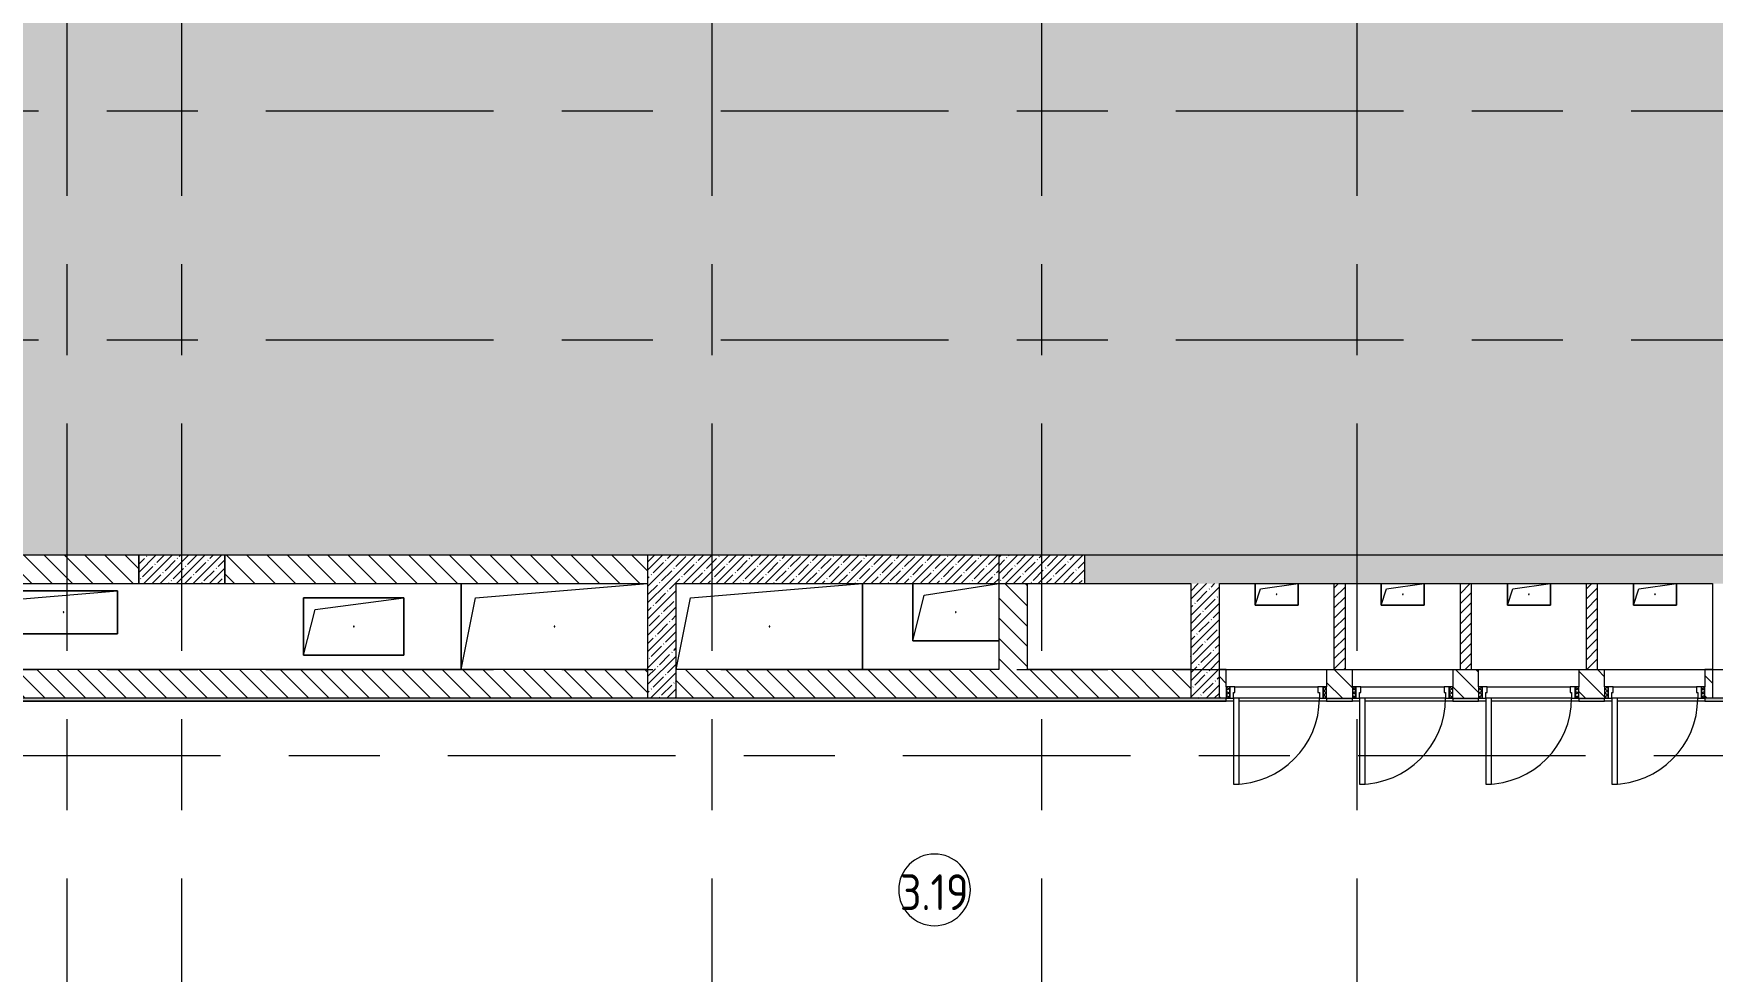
# Model space of a CAD drawing. Header units: millimetres. Extents: x 35111 to 235598, y -8553 to 29000.
# Drawn here: x 47425 to 59140, y 8993 to 15538 of the extents above; entities that cross this region are included whole.
import ezdxf

# ---------------------------------------------------------------- set-up
doc = ezdxf.new("R2010")
doc.units = ezdxf.units.MM
doc.linetypes.add('Осевая', pattern=[3175, 635, -476.25, 1587.5, -476.25])
for name, color, linetype, lineweight in [('A-AREA-IDEN', 7, 'Continuous', 9), ('A-DETL', 7, 'Continuous', 9), ('A-DOOR', 7, 'Continuous', 9), ('A-DOOR-1', 7, 'Continuous', 13), ('A-DOOR-FRAM', 7, 'Continuous', 13), ('A-DOOR-FRAM-1', 7, 'Continuous', 9), ('A-GENM', 7, 'Continuous', 9), ('A-WALL', 7, 'Continuous', 9), ('I-WALL', 7, 'Continuous', 9), ('S-COLS', 7, 'Continuous', 9), ('Оси-2', 7, 'Осевая', 9)]:
    doc.layers.add(name, color=color, linetype=linetype, lineweight=lineweight)
for name, color, linetype, lineweight, true_color in [('A-DETL-GENF-1', 7, 'Continuous', 9, 0xd4d4d4), ('A-WALL-1', 7, 'Continuous', 9, 0x3c3c3c), ('A-WALL-FNSH-1', 7, 'Continuous', 9, 0x3c3c3c)]:
    doc.layers.add(name, color=color, linetype=linetype, lineweight=lineweight, true_color=true_color)
doc.styles.add('GOST Common', font='GOST_Common.ttf', dxfattribs={"width": 0.9, "height": 250})
pattern_1 = [(135, (0, 0), (-70.71068, -70.71068), [])]
pattern_2 = [(45, (0, 0), (-57.02463, 57.02463), []), (45, (57.025, 0), (-57.02463, 57.02463), [100.806, -20.161, 3.353, -16.808])]
pattern_3 = [(45, (0, 0), (-35.35534, 35.35534), [])]

# ---------------------------------------------------------------- blocks, each defined once
blk = doc.blocks.new('BSC_Колонна _Прямоугольная - 600х600-23205375-План размещения напольных электротехнических лючков и розеток 3 этажа в осях 12-23')
at = {"layer": 'S-COLS'}
h = blk.add_hatch(dxfattribs=at)
h.set_pattern_fill('FP_22', color=256, style=0, pattern_type=2)
h.set_pattern_definition([(45, (-54460, -12000), (-57.02463, 57.02463), []), (45, (-54402.975, -12000), (-57.02463, 57.02463), [100.806, -20.161, 3.353, -16.808])])
h.paths.add_polyline_path([(-300, -300), (300, -300), (300, -100), (-300, -100)])
for p, q in [((-300, -100), (-300, -300)), ((300, -300), (300, -100)), ((-300, -300), (300, -300))]:
    blk.add_line(p, q, dxfattribs=at)
blk = doc.blocks.new('110_Дверь_СКБ_1Ст - д-18 700x2100h_Технический шкаф ЭОМ и СС-23257539-План размещения напольных электротехнических лючков и розеток 3 этажа в осях 12-23')
at = {"layer": 'A-DOOR'}
h = blk.add_hatch(dxfattribs=at)
h.set_pattern_fill('FP_44', color=256, style=0, pattern_type=2)
h.set_pattern_definition([(135, (1951.41, 164.685), (-14.14214, -14.14214), []), (225, (1951.41, 164.685), (14.14214, -14.14214), [])])
h.paths.add_polyline_path([(362.5, 100), (337.5, 100), (337.5, 20), (362.5, 20), (362.5, 41.4)])
at = {"layer": 'A-DOOR-FRAM-1'}
h = blk.add_hatch(dxfattribs=at)
h.set_pattern_fill('FP_45', color=256, style=0, pattern_type=2)
h.set_pattern_definition([(45, (-171.384, 164.685), (-14.1421, 14.1421), []), (135, (-171.384, 164.685), (-14.1421, -14.1421), [])])
h.paths.add_polyline_path([(-312.5, 100), (-337.5, 100), (-337.5, 20), (-312.5, 20), (-312.5, 41.4)])
at = {"layer": 'A-DOOR'}
blk.add_arc((312.5, 100), 600, 90, 180, dxfattribs=at)
at = {"layer": 'A-DOOR-1'}
for p, q in [((312.5, 700), (272.5, 700)), ((272.5, 700), (272.5, 100)), ((312.5, 100), (312.5, 700)), ((272.5, 100), (312.5, 100))]:
    blk.add_line(p, q, dxfattribs=at)
at = {"layer": 'A-DOOR-FRAM'}
for p, q in [((-312.5, 100), (-337.5, 100)), ((-337.5, 100), (-337.5, 20)), ((-337.5, 20), (-312.5, 20)), ((-287.5, 100), (-312.5, 100)), ((-312.5, 100), (-312.5, 20)), ((-312.5, 20), (-312.5, 100)), ((-312.5, 20), (-277.5, 20)), ((-287.5, 60), (-287.5, 100)), ((-277.5, 60), (-287.5, 60)), ((-277.5, 20), (-277.5, 60)), ((312.5, 60), (302.5, 60)), ((302.5, 60), (302.5, 20)), ((302.5, 20), (337.5, 20)), ((312.5, 100), (312.5, 60)), ((337.5, 100), (312.5, 100)), ((337.5, 20), (337.5, 100)), ((362.5, 100), (337.5, 100)), ((337.5, 100), (337.5, 20)), ((337.5, 20), (362.5, 20)), ((362.5, 20), (362.5, 100))]:
    blk.add_line(p, q, dxfattribs=at)
at = {"layer": 'A-DOOR-FRAM-1'}
for p, q in [((-287.5, 100), (272.5, 100)), ((302.5, 20), (-277.5, 20))]:
    blk.add_line(p, q, dxfattribs=at)
blk = doc.blocks.new('GM_Отверстие прямоугольное _в плите_ - Отверстие-21620300-План размещения напольных электротехнических лючков и розеток 3 этажа в осях 12-23')
at = {"layer": 'A-GENM'}
for p, q in [((-150, -75), (-150, 75)), ((-150, 75), (-150, -75)), ((-150, -75), (-112.5, 37.5)), ((-112.5, 37.5), (150, 75)), ((150, 75), (150, -75)), ((150, -75), (150, 75)), ((150, -75), (-150, -75)), ((-150, -75), (150, -75))]:
    blk.add_line(p, q, dxfattribs=at)
for start, end in [(360, 180), (180, 360)]:
    blk.add_arc((0, 0), 2.5, start, end, dxfattribs=at)
blk = doc.blocks.new('GM_Отверстие прямоугольное _в плите_ - Отверстие-21606279-План размещения напольных электротехнических лючков и розеток 3 этажа в осях 12-23')
at = {"layer": 'A-GENM'}
for p, q in [((-375, -150), (-375, 150)), ((-375, 150), (375, 150)), ((375, 150), (-375, 150)), ((-375, 150), (-375, -150)), ((-315, 90), (375, 150)), ((375, 150), (375, -150)), ((375, -150), (375, 150)), ((-375, -150), (-315, 90)), ((375, -150), (-375, -150)), ((-375, -150), (375, -150))]:
    blk.add_line(p, q, dxfattribs=at)
for start, end in [(360, 180), (180, 360)]:
    blk.add_arc((0, 0), 2.5, start, end, dxfattribs=at)
blk = doc.blocks.new('GM_Отверстие прямоугольное _в плите_ - Отверстие-21955552-План размещения напольных электротехнических лючков и розеток 3 этажа в осях 12-23')
at = {"layer": 'A-GENM'}
for p, q in [((-350, -200), (-350, 200)), ((-350, 200), (350, 200)), ((350, 200), (-350, 200)), ((-350, 200), (-350, -200)), ((-350, -200), (-270, 120)), ((-270, 120), (350, 200)), ((350, 200), (350, -200)), ((350, -200), (350, 200)), ((350, -200), (-350, -200)), ((-350, -200), (350, -200))]:
    blk.add_line(p, q, dxfattribs=at)
for start, end in [(360, 180), (180, 360)]:
    blk.add_arc((0, 0), 2.5, start, end, dxfattribs=at)
blk = doc.blocks.new('GM_Отверстие прямоугольное _в плите_ - Отверстие-21989797-План размещения напольных электротехнических лючков и розеток 3 этажа в осях 12-23')
at = {"layer": 'A-GENM'}
for p, q in [((-650, -300), (-650, 300)), ((-650, 300), (-650, -300)), ((-550, 200), (650, 300)), ((-650, -300), (-550, 200))]:
    blk.add_line(p, q, dxfattribs=at)
for start, end in [(360, 180), (180, 360)]:
    blk.add_arc((0, 0), 2.5, start, end, dxfattribs=at)
blk = doc.blocks.new('GM_Отверстие прямоугольное _в плите_ - Отверстие-21989889-План размещения напольных электротехнических лючков и розеток 3 этажа в осях 12-23')
at = {"layer": 'A-GENM'}
for p, q in [((-550, 200), (650, 300)), ((650, 300), (650, -300)), ((650, -300), (650, 300)), ((-650, -300), (-550, 200))]:
    blk.add_line(p, q, dxfattribs=at)
for start, end in [(360, 180), (180, 360)]:
    blk.add_arc((0, 0), 2.5, start, end, dxfattribs=at)
blk = doc.blocks.new('GM_Отверстие прямоугольное _в плите_ - Отверстие-21955464-План размещения напольных электротехнических лючков и розеток 3 этажа в осях 12-23')
at = {"layer": 'A-GENM'}
for p, q in [((-300, -200), (-300, 200)), ((-300, 200), (-300, -200)), ((-300, -200), (-220, 120)), ((-220, 120), (300, 200)), ((300, -200), (-300, -200)), ((-300, -200), (300, -200))]:
    blk.add_line(p, q, dxfattribs=at)
for start, end in [(360, 180), (180, 360)]:
    blk.add_arc((0, 0), 2.5, start, end, dxfattribs=at)
blk = doc.blocks.new('Марка_Помещения - Номер-25198446-План размещения напольных электротехнических лючков и розеток 3 этажа в осях 12-23')
at = {"layer": 'A-AREA-IDEN'}
for start, end in [(360, 180), (180, 360)]:
    blk.add_arc((0, 0), 2.5, start, end, dxfattribs=at)

msp = doc.modelspace()

# ---------------------------------------------------------------- hatches: boundary and pattern name
at = {"layer": 'A-DETL-GENF-1'}
h = msp.add_hatch(color=256, dxfattribs=at)
h.paths.add_polyline_path([(79002.7, -258), (84826.2, -258), (84826.2, 3300), (75858, 3300), (75858, -258), (76090.9, -258)])
h.paths.add_polyline_path([(66560, 11900), (66560, 27358), (41910, 27358), (41910, 23858), (38510, 23858), (38510, 23799.7), (38742.7, 23799.7), (38742.7, 15358), (42380, 15358), (42380, 11900), (64444, 11900)])
h.paths.add_polyline_path([(81914.4, 15650), (84500.7, 15650), (84500.7, 18590), (74040, 18590), (74040, 15650), (79002.7, 15650)])
at = {"layer": 'I-WALL'}
h = msp.add_hatch(dxfattribs=at)
h.set_pattern_fill('FP_21', color=256, style=0, pattern_type=2)
h.set_pattern_definition(pattern_1)
h.paths.add_polyline_path([(51710, 11700), (51710, 11900), (48760, 11900), (48760, 11700), (49885.2, 11700)])
h.paths.add_polyline_path([(48160, 11700), (48160, 11900), (42780, 11900), (42780, 11700), (44061.7, 11700)])
h = msp.add_hatch(dxfattribs=at)
h.set_pattern_fill('FP_17', color=256, style=0, pattern_type=2)
h.set_pattern_definition(pattern_2)
h.paths.add_polyline_path([(54160, 11700), (54160, 11900), (51710, 11900), (51710, 11700), (52797, 11700)])
h = msp.add_hatch(dxfattribs=at)
h.set_pattern_fill('FP_17', color=256, style=0, pattern_type=2)
h.set_pattern_definition(pattern_2)
h.paths.add_polyline_path([(64444, 11700), (66160, 11700), (66160, 11900), (60760, 11900), (60760, 11700), (64380, 11700)])
h.paths.add_polyline_path([(60076.3, 11700), (60160, 11700), (60160, 11900), (54760, 11900), (54760, 11700), (59340, 11700)])
h = msp.add_hatch(dxfattribs=at)
h.set_pattern_fill('FP_17', color=256, style=0, pattern_type=2)
h.set_pattern_definition(pattern_2)
h.paths.add_polyline_path([(51910, 10900), (51910, 11700), (51710, 11700), (51710, 10900)])
h = msp.add_hatch(dxfattribs=at)
h.set_pattern_fill('FP_21', color=256, style=0, pattern_type=2)
h.set_pattern_definition(pattern_1)
h.paths.add_polyline_path([(54360, 11100), (54360, 11700), (54160, 11700), (54160, 11100)])
h = msp.add_hatch(dxfattribs=at)
h.set_pattern_fill('FP_17', color=256, style=0, pattern_type=2)
h.set_pattern_definition(pattern_2)
h.paths.add_polyline_path([(55700, 10900), (55700, 11700), (55500, 11700), (55500, 10900)])
h = msp.add_hatch(dxfattribs=at)
h.set_pattern_fill('FP_34', color=256, style=0, pattern_type=2)
h.set_pattern_definition(pattern_3)
h.paths.add_polyline_path([(56579.2, 11100), (56579.2, 11700), (56499.2, 11700), (56499.2, 11100)])
h = msp.add_hatch(dxfattribs=at)
h.set_pattern_fill('FP_34', color=256, style=0, pattern_type=2)
h.set_pattern_definition(pattern_3)
h.paths.add_polyline_path([(57459.2, 11100), (57459.2, 11700), (57379.2, 11700), (57379.2, 11100)])
h = msp.add_hatch(dxfattribs=at)
h.set_pattern_fill('FP_34', color=256, style=0, pattern_type=2)
h.set_pattern_definition(pattern_3)
h.paths.add_polyline_path([(58339.2, 11100), (58339.2, 11700), (58259.2, 11700), (58259.2, 11100)])
h = msp.add_hatch(dxfattribs=at)
h.set_pattern_fill('FP_21', color=256, style=0, pattern_type=2)
h.set_pattern_definition(pattern_1)
h.paths.add_polyline_path([(61160, 10900), (61160, 11100), (59340, 11100), (59340, 10900), (60076.3, 10900)])
h.paths.add_polyline_path([(58387.8, 10900), (58387.8, 11100), (58207.8, 11100), (58207.8, 10900)])
h.paths.add_polyline_path([(57507.8, 10900), (57507.8, 11100), (57327.8, 11100), (57327.8, 10900)])
h.paths.add_polyline_path([(59140, 10900), (59140, 11100), (59087.8, 11100), (59087.8, 10900)])
h.paths.add_polyline_path([(56627.8, 10900), (56627.8, 11100), (56447.8, 11100), (56447.8, 10900)])
h.paths.add_polyline_path([(55500, 10900), (55500, 11100), (51910, 11100), (51910, 10900), (52797, 10900)])
h.paths.add_polyline_path([(55700, 10900), (55747.8, 10900), (55747.8, 11100), (55700, 11100)])
h.paths.add_polyline_path([(51710, 10900), (51710, 11100), (44760, 11100), (44760, 10900), (49885.2, 10900)])
h = msp.add_hatch(dxfattribs=at)
h.set_pattern_fill('FP_71', color=256, style=0, pattern_type=2)
h.set_pattern_definition([(0, (0, 0), (121.92, 30.48), [10.058, -81.382, 10.058, -81.382, -487.68]), (0, (0, 0), (121.92, 30.48), [-182.88, 10.058, -172.822, 10.058, -81.382, -213.36]), (0, (0, 0), (121.92, 30.48), [-457.2, 10.058, -50.902, 10.058, -142.342]), (120, (45.72, 15.24), (-87.356454, 90.345817), [10.058, -81.382, 10.058, -81.382, -487.68]), (120, (45.72, 15.24), (-87.356454, 90.345817), [-182.88, 10.058, -172.822, 10.058, -81.382, -213.36]), (120, (45.72, 15.24), (-87.356454, 90.345817), [-457.2, 10.058, -50.902, 10.058, -142.342]), (240, (60.96, 76.2), (-34.563546, -120.825817), [10.058, -81.382, 10.058, -81.382, -487.68]), (240, (60.96, 76.2), (-34.563546, -120.825817), [-182.88, 10.058, -172.822, 10.058, -81.382, -213.36]), (240, (60.96, 76.2), (-34.563546, -120.825817), [-457.2, 10.058, -50.902, 10.058, -142.342])])
h.paths.add_polyline_path([(61360, 10880), (61360, 10900), (59087.8, 10900), (59087.8, 10880), (60076.3, 10880)])
h.paths.add_polyline_path([(58387.8, 10880), (58387.8, 10900), (58207.8, 10900), (58207.8, 10880)])
h.paths.add_polyline_path([(57327.8, 10880), (57507.8, 10880), (57507.8, 10900), (57327.8, 10900)])
h.paths.add_polyline_path([(56447.8, 10880), (56627.8, 10880), (56627.8, 10900), (56447.8, 10900)])
h.paths.add_polyline_path([(55747.8, 10880), (55747.8, 10900), (42380, 10900), (42380, 10880), (55708.7, 10880)])
at = {"layer": 'S-COLS'}
h = msp.add_hatch(dxfattribs=at)
h.set_pattern_fill('FP_17', color=256, style=0, pattern_type=2)
h.set_pattern_definition(pattern_2)
h.paths.add_polyline_path([(48160, 11700), (48760, 11700), (48760, 11900), (48160, 11900)])

# ---------------------------------------------------------------- linework, layer by layer
at = {"layer": 'A-DETL'}
msp.add_line((42380, 11900), (66560, 11900), dxfattribs=at)
at = {"layer": 'A-WALL'}
for p, q in [((48160, 11700), (48160, 11900)), ((48760, 11900), (48760, 11700)), ((51710, 11900), (51710, 11700)), ((56447.8, 11100), (56627.8, 11100)), ((57327.8, 11100), (57507.8, 11100)), ((58207.8, 11100), (58387.8, 11100)), ((55747.8, 10900), (42380, 10900)), ((56447.8, 10900), (56627.8, 10900)), ((57327.8, 10900), (57507.8, 10900)), ((58207.8, 10900), (58387.8, 10900)), ((59140, 10900), (59087.8, 10900)), ((61360, 10900), (59140, 10900)), ((42400, 10880), (55747.8, 10880))]:
    msp.add_line(p, q, dxfattribs=at)
at = {"layer": 'A-WALL-1'}
for p, q in [((42780, 11700), (48160, 11700)), ((48760, 11700), (51710, 11700)), ((51710, 11700), (51710, 10900)), ((51910, 10900), (51910, 11700)), ((51910, 11700), (54160, 11700)), ((54160, 11700), (54160, 11100)), ((54360, 11100), (54360, 11700)), ((54760, 11700), (55500, 11700)), ((55500, 11700), (55500, 10900)), ((55700, 10900), (55700, 11700)), ((55700, 11700), (59140, 11700)), ((56499.2, 11700), (56499.2, 11100)), ((56579.2, 11100), (56579.2, 11700)), ((57379.2, 11700), (57379.2, 11100)), ((57459.2, 11100), (57459.2, 11700)), ((58259.2, 11700), (58259.2, 11100)), ((58339.2, 11100), (58339.2, 11700)), ((59140, 11700), (59140, 10900)), ((51710, 11100), (44760, 11100)), ((54160, 11100), (51910, 11100)), ((55500, 11100), (54360, 11100)), ((55747.8, 11100), (55700, 11100)), ((55747.8, 10980), (55747.8, 11100)), ((56447.8, 11100), (56447.8, 10980)), ((56627.8, 10980), (56627.8, 11100)), ((57327.8, 11100), (57327.8, 10980)), ((57507.8, 10980), (57507.8, 11100)), ((58207.8, 11100), (58207.8, 10980)), ((58387.8, 10980), (58387.8, 11100)), ((59140, 11100), (59087.8, 11100)), ((59087.8, 11100), (59087.8, 10980)), ((55747.8, 10880), (55747.8, 10900)), ((56447.8, 10900), (56447.8, 10880)), ((56627.8, 10880), (56627.8, 10900)), ((57327.8, 10900), (57327.8, 10880)), ((57507.8, 10880), (57507.8, 10900)), ((58207.8, 10900), (58207.8, 10880)), ((58387.8, 10880), (58387.8, 10900)), ((59087.8, 10900), (59087.8, 10880)), ((56447.8, 10880), (56627.8, 10880)), ((57327.8, 10880), (57507.8, 10880)), ((58207.8, 10880), (58387.8, 10880)), ((59087.8, 10880), (61380, 10880))]:
    msp.add_line(p, q, dxfattribs=at)
at = {"layer": 'A-WALL-FNSH-1'}
for p, q in [((55747.8, 10879), (42400, 10879)), ((55747.8, 10879), (55747.8, 10880)), ((56447.8, 10880), (56447.8, 10879)), ((56447.8, 10879), (56627.8, 10879)), ((56627.8, 10879), (56627.8, 10880)), ((57327.8, 10880), (57327.8, 10879)), ((57327.8, 10879), (57507.8, 10879)), ((57507.8, 10879), (57507.8, 10880)), ((58207.8, 10880), (58207.8, 10879)), ((58207.8, 10879), (58387.8, 10879)), ((58387.8, 10879), (58387.8, 10880)), ((59087.8, 10880), (59087.8, 10879)), ((59087.8, 10879), (61381, 10879))]:
    msp.add_line(p, q, dxfattribs=at)
at = {"layer": 'I-WALL'}
for p, q in [((55747.8, 11100), (56447.8, 11100)), ((56627.8, 11100), (57327.8, 11100)), ((57507.8, 11100), (58207.8, 11100)), ((58387.8, 11100), (59087.8, 11100)), ((55797.8, 10880), (55747.8, 10880)), ((55797.8, 10879), (55747.8, 10879)), ((56447.8, 10880), (55837.8, 10880)), ((56447.8, 10879), (55837.8, 10879)), ((56677.8, 10880), (56627.8, 10880)), ((56677.8, 10879), (56627.8, 10879)), ((57327.8, 10880), (56717.8, 10880)), ((57327.8, 10879), (56717.8, 10879)), ((57557.8, 10880), (57507.8, 10880)), ((57557.8, 10879), (57507.8, 10879)), ((58207.8, 10880), (57597.8, 10880)), ((58207.8, 10879), (57597.8, 10879)), ((58437.8, 10880), (58387.8, 10880)), ((58437.8, 10879), (58387.8, 10879)), ((59087.8, 10880), (58477.8, 10880)), ((59087.8, 10879), (58477.8, 10879))]:
    msp.add_line(p, q, dxfattribs=at)
at = {"layer": 'S-COLS'}
for p, q in [((48160, 11900), (48160, 11700)), ((48760, 11700), (48760, 11900)), ((48160, 11700), (48760, 11700))]:
    msp.add_line(p, q, dxfattribs=at)
at = {"layer": 'Оси-2'}
for p, q in [((47660, 593.7), (47660, 24850)), ((48460, 593.7), (48460, 24850)), ((52160, 593.7), (52160, 24850)), ((54460, 593.7), (54460, 24850)), ((56660, 593.7), (56660, 24850)), ((38410.7, 15000), (81650, 15000)), ((38410.7, 13400), (81650, 13400)), ((38410.7, 11100), (82250, 11100)), ((39680.7, 10500), (82250, 10500))]:
    msp.add_line(p, q, dxfattribs=at)

# ---------------------------------------------------------------- block references
at = {"layer": 'A-AREA-IDEN', "xscale": 99.99999999999993, "yscale": 99.99999999999993, "zscale": 99.99999999999993}
msp.add_blockref('Марка_Помещения - Номер-25198446-План размещения напольных электротехнических лючков и розеток 3 этажа в осях 12-23', (53712.2, 9562.3), dxfattribs=at)
at = {"layer": 'A-DOOR', "rotation": 180}
for p in [(56110.3, 11000), (56990.3, 11000), (57870.3, 11000), (58750.3, 11000)]:
    msp.add_blockref('110_Дверь_СКБ_1Ст - д-18 700x2100h_Технический шкаф ЭОМ и СС-23257539-План размещения напольных электротехнических лючков и розеток 3 этажа в осях 12-23', p, dxfattribs=at)
at = {"layer": 'A-GENM'}
for name, p in [('GM_Отверстие прямоугольное _в плите_ - Отверстие-21606279-План размещения напольных электротехнических лючков и розеток 3 этажа в осях 12-23', (47635, 11500)), ('GM_Отверстие прямоугольное _в плите_ - Отверстие-21955552-План размещения напольных электротехнических лючков и розеток 3 этажа в осях 12-23', (49660, 11400)), ('GM_Отверстие прямоугольное _в плите_ - Отверстие-21989797-План размещения напольных электротехнических лючков и розеток 3 этажа в осях 12-23', (51060, 11400)), ('GM_Отверстие прямоугольное _в плите_ - Отверстие-21989889-План размещения напольных электротехнических лючков и розеток 3 этажа в осях 12-23', (52560, 11400)), ('GM_Отверстие прямоугольное _в плите_ - Отверстие-21955464-План размещения напольных электротехнических лючков и розеток 3 этажа в осях 12-23', (53860, 11500)), ('GM_Отверстие прямоугольное _в плите_ - Отверстие-21620300-План размещения напольных электротехнических лючков и розеток 3 этажа в осях 12-23', (56099.2, 11625)), ('GM_Отверстие прямоугольное _в плите_ - Отверстие-21620300-План размещения напольных электротехнических лючков и розеток 3 этажа в осях 12-23', (56979.2, 11625)), ('GM_Отверстие прямоугольное _в плите_ - Отверстие-21620300-План размещения напольных электротехнических лючков и розеток 3 этажа в осях 12-23', (57859.2, 11625)), ('GM_Отверстие прямоугольное _в плите_ - Отверстие-21620300-План размещения напольных электротехнических лючков и розеток 3 этажа в осях 12-23', (58739.2, 11625))]:
    msp.add_blockref(name, p, dxfattribs=at)
at = {"layer": 'S-COLS'}
msp.add_blockref('BSC_Колонна _Прямоугольная - 600х600-23205375-План размещения напольных электротехнических лючков и розеток 3 этажа в осях 12-23', (54460, 12000), dxfattribs=at)

# ---------------------------------------------------------------- texts
at = {"layer": 'A-AREA-IDEN', "insert": (53470.3, 9670.9), "char_height": 250, "width": 606.076, "attachment_point": 1, "style": 'GOST Common'}
msp.add_mtext('3.19', dxfattribs=at)

doc.saveas('drawing.dxf')
